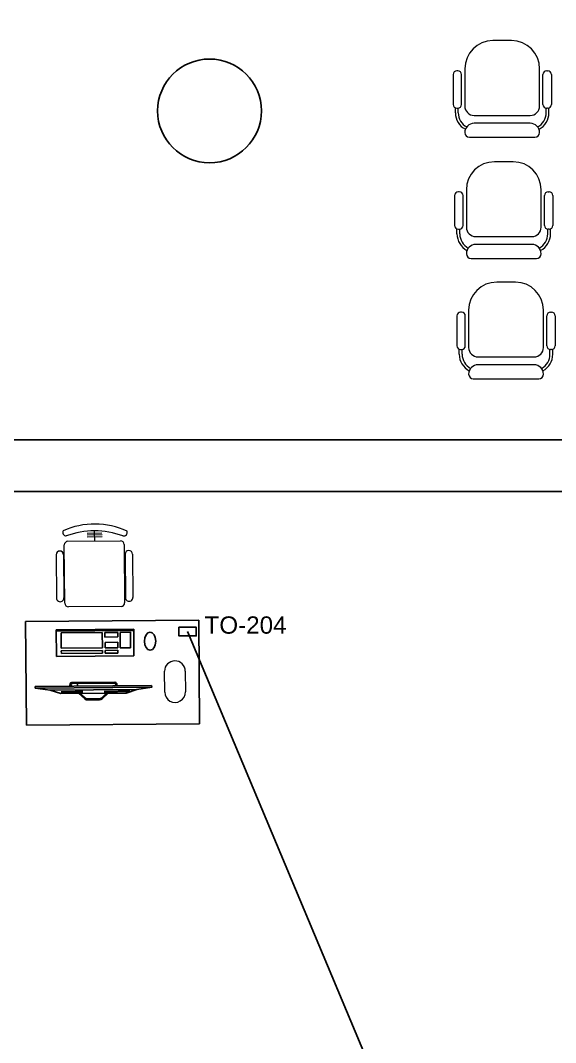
# Model space of a CAD drawing. Header units: millimetres. Extents: x -1911 to 4021, y -174 to 2851.
# Drawn here: x 2279 to 2588, y 1034 to 1625 of the extents above; entities that cross this region are included whole.
import ezdxf

# ---------------------------------------------------------------- set-up
doc = ezdxf.new("R2010")
doc.units = ezdxf.units.MM
doc.layers.add('ARREDI attrezzature - furniture', color=175, linetype='Continuous', lineweight=9)
doc.layers.add('COMPUTER aw DESK', color=175, linetype='Continuous')
doc.styles.get("Standard").update_dxf_attribs({"font": 'arial.ttf'})

# ---------------------------------------------------------------- blocks, each defined once
blk = doc.blocks.new('PostazionePC')
for p, q in [((3236.5, 2012.2), (2636.5, 2012.2)), ((2636.5, 2012.2), (2636.5, 1012.2)), ((3236.5, 1012.2), (3236.5, 2012.2)), ((3236.5, 1012.2), (2636.5, 1012.2))]:
    blk.add_line(p, q)
at = {"layer": 'ARREDI attrezzature - furniture', "color": 0}
for p, q in [((2930.7, 1932.2), (3050.7, 1932.2)), ((3050.7, 1812.2), (2930.7, 1812.2)), ((2252.4, 1632.8), (2502.3, 1632.8)), ((2174.9, 1260.5), (2174.9, 1563.9)), ((2196.1, 1585.2), (2532.8, 1585.2)), ((2252.4, 1589.6), (2502.3, 1589.6)), ((2554.1, 1563.9), (2554.1, 1260.5)), ((2128.1, 1371.8), (2128.1, 1457.4)), ((2137.8, 1372.4), (2137.8, 1457.4)), ((2149.3, 1372.4), (2149.3, 1457.4)), ((2174.9, 1415), (2118.2, 1415)), ((2532.8, 1239.3), (2196.1, 1239.3)), ((2252.4, 1234.7), (2502.3, 1234.7)), ((2252.4, 1191.5), (2502.3, 1191.5))]:
    blk.add_line(p, q, dxfattribs=at)
for centre, radius, start, end in [((2930.7, 1872.2), 60, 90, 270), ((3050.7, 1872.2), 60, 270, 90), ((2526.6, 1412.6), 449.8, 155.0156, 203.44692), ((2125.4, 1582.4), 21.2, 347.62575, 107.80474), ((2252.4, 1611.2), 21.6, 90, 270), ((2502.3, 1611.2), 21.6, 270, 90), ((2595.3, 1411), 479.2, 159.62367, 199.50859), ((2196.1, 1563.9), 21.2, 90, 180), ((2532.8, 1563.9), 21.2, 0, 90), ((2123.3, 1251.6), 20.3, 242.46732, 358.06456), ((2196.1, 1260.5), 21.2, 180, 270), ((2532.8, 1260.5), 21.2, 270, 0), ((2252.4, 1213.1), 21.6, 90, 270), ((2502.3, 1213.1), 21.6, 270, 90)]:
    blk.add_arc(centre, radius, start, end, dxfattribs=at)
at = {"layer": 'COMPUTER aw DESK'}
for p, q in [((3034.2, 1651.4), (3022.2, 1737.4)), ((2840.3, 1636), (2686, 1636)), ((2686, 1636), (2686, 1188.4)), ((2694.2, 1636), (2694.2, 1188.4)), ((2703.8, 1617.5), (2793, 1617.5)), ((2703.8, 1557.7), (2703.8, 1617.5)), ((2793, 1557.7), (2793, 1617.5)), ((2840.3, 1188.4), (2840.3, 1636)), ((3034.2, 1651.4), (3034.2, 1150.7)), ((3034.2, 1651.4), (3055.1, 1590.4)), ((3040.5, 1606.7), (3050.1, 1606.7)), ((3040.5, 1600.8), (3050.1, 1600.8)), ((3040.5, 1595), (3050.1, 1595)), ((2703.8, 1557.7), (2793, 1557.7)), ((2703.8, 1544.3), (2703.8, 1470)), ((2703.8, 1544.3), (2730.2, 1544.3)), ((2730.2, 1470), (2730.2, 1544.3)), ((2760.8, 1544.3), (2760.8, 1470)), ((2760.8, 1544.3), (2793, 1544.3)), ((2793, 1470), (2793, 1544.3)), ((2807, 1470), (2807, 1544.3)), ((2807, 1544.3), (2823.1, 1544.3)), ((2823.1, 1470), (2823.1, 1544.3)), ((3040.5, 1589.2), (3050.1, 1589.2)), ((3040.5, 1583.4), (3050.1, 1583.4)), ((3040.5, 1577.6), (3050.1, 1577.6)), ((3040.5, 1571.8), (3050.1, 1571.8)), ((3040.5, 1565.9), (3050.1, 1565.9)), ((3040.5, 1560.1), (3050.1, 1560.1)), ((3040.5, 1554.3), (3050.1, 1554.3)), ((3040.5, 1548.5), (3050.1, 1548.5)), ((3040.5, 1542.7), (3050.1, 1542.7)), ((3040.5, 1536.8), (3050.1, 1536.8)), ((3055.1, 1590.4), (3055.1, 1211.7)), ((2991.3, 1524.6), (2991.3, 1277.5)), ((2997.3, 1524.6), (2997.3, 1277.5)), ((3008, 1528.7), (3012.7, 1523.6)), ((3012.4, 1532.7), (3012.7, 1532.4)), ((3040.5, 1531), (3050.1, 1531)), ((3040.5, 1525.2), (3050.1, 1525.2)), ((3040.5, 1519.4), (3050.1, 1519.4)), ((3040.5, 1513.6), (3050.1, 1513.6)), ((3040.5, 1507.8), (3050.1, 1507.8)), ((3040.5, 1501.9), (3050.1, 1501.9)), ((3040.5, 1496.1), (3050.1, 1496.1)), ((3040.5, 1490.3), (3050.1, 1490.3)), ((3040.5, 1484.5), (3050.1, 1484.5)), ((3040.5, 1478.7), (3050.1, 1478.7)), ((3055.1, 1485.7), (3086.9, 1450.8)), ((3055.1, 1476.9), (3082.5, 1446.8)), ((2703.8, 1470), (2730.2, 1470)), ((2703.8, 1454.5), (2793, 1454.5)), ((2703.8, 1454.5), (2703.8, 1217.3)), ((2760.8, 1470), (2793, 1470)), ((2793, 1217.3), (2793, 1454.5)), ((2807, 1470), (2823.1, 1470)), ((2807, 1454.5), (2823.1, 1454.5)), ((2807, 1217.3), (2807, 1454.5)), ((2823.1, 1217.3), (2823.1, 1454.5)), ((3040.5, 1472.9), (3050.1, 1472.9)), ((3040.5, 1467), (3050.1, 1467)), ((3086.7, 1435.9), (3086.7, 1366.2)), ((3092.7, 1435.9), (3092.7, 1366.2)), ((2997.3, 1307.9), (3012.7, 1310.3)), ((3040.5, 1335.1), (3050.1, 1335.1)), ((3040.5, 1329.2), (3050.1, 1329.2)), ((3040.5, 1323.4), (3050.1, 1323.4)), ((3040.5, 1317.6), (3050.1, 1317.6)), ((3040.5, 1311.8), (3050.1, 1311.8)), ((3040.5, 1306), (3050.1, 1306)), ((3040.5, 1300.1), (3050.1, 1300.1)), ((3055.1, 1325.2), (3082.5, 1355.2)), ((3055.1, 1316.4), (3086.9, 1351.3)), ((3008, 1273.3), (3012.7, 1278.5)), ((3012.4, 1269.4), (3012.7, 1269.7)), ((3040.5, 1294.3), (3050.1, 1294.3)), ((3040.5, 1288.5), (3050.1, 1288.5)), ((3040.5, 1282.7), (3050.1, 1282.7)), ((3040.5, 1276.9), (3050.1, 1276.9)), ((3040.5, 1271.1), (3050.1, 1271.1)), ((3040.5, 1265.2), (3050.1, 1265.2)), ((3040.5, 1259.4), (3050.1, 1259.4)), ((3040.5, 1253.6), (3050.1, 1253.6)), ((3040.5, 1247.8), (3050.1, 1247.8)), ((3040.5, 1242), (3050.1, 1242)), ((2686, 1188.4), (2840.3, 1188.4)), ((2703.8, 1217.3), (2793, 1217.3)), ((2807, 1217.3), (2823.1, 1217.3)), ((3034.2, 1150.7), (3055.1, 1211.7)), ((3040.5, 1236.2), (3050.1, 1236.2)), ((3040.5, 1230.3), (3050.1, 1230.3)), ((3040.5, 1224.5), (3050.1, 1224.5)), ((3040.5, 1218.7), (3050.1, 1218.7)), ((3034.2, 1150.7), (3022.2, 1064.7))]:
    blk.add_line(p, q, dxfattribs=at)
blk.add_lwpolyline([(3012.7, 1737.4), (3012.7, 1064.7), (3022.2, 1064.7), (3022.2, 1737.4)], close=True, dxfattribs=at)
for centre, radius, start, end in [((3003.5, 1524.6), 12.1, 42.27965, 180), ((3003.5, 1524.6), 6.18, 42.27965, 180), ((3070.4, 1435.9), 16.3, 0, 42.27965), ((3070.4, 1435.9), 22.2, 0, 42.27965), ((3070.4, 1366.2), 16.3, 317.72035, 0), ((3070.4, 1366.2), 22.2, 317.72035, 0), ((3003.5, 1277.5), 12.1, 180, 317.72035), ((3003.5, 1277.5), 6.18, 180, 317.72035)]:
    blk.add_arc(centre, radius, start, end, dxfattribs=at)
at = {"layer": 'COMPUTER aw DESK', "extrusion": (0, 0, -1)}
blk.add_ellipse((2756, 1730.4), major_axis=(-52.2, 0), ratio=0.623418, dxfattribs=at)

msp = doc.modelspace()

# ---------------------------------------------------------------- linework, layer by layer
for p, q in [((2188.04, 1382.78), (2788.04, 1382.78)), ((2758.04, 1352.78), (2188.04, 1352.78))]:
    msp.add_line(p, q)
at = {"color": 1}
msp.add_line((2574.43, 796.56), (2375.31, 1271.93), dxfattribs=at)
at = {"color": 242, "true_color": 0xcd2027}
msp.add_lwpolyline([(2370.31, 1274.43), (2380.31, 1274.43), (2380.31, 1269.43), (2370.31, 1269.43)], close=True, dxfattribs=at)
at = {"color": 0}
msp.add_circle((2388.04, 1572.78), 30, dxfattribs=at)
at = {"color": 2}
for radius in [700.64, 695.64]:
    msp.add_arc((2858.04, 1352.78), radius, 2.45403, 177.54597, dxfattribs=at)
at = {"layer": 'ARREDI attrezzature - furniture'}
for p, q in [((2562.43, 1613.39), (2551.63, 1613.39)), ((2562.43, 1613.39), (2551.63, 1613.39)), ((2562.43, 1613.39), (2551.63, 1613.39)), ((2562.43, 1613.39), (2551.63, 1613.39)), ((2562.43, 1613.39), (2551.63, 1613.39)), ((2562.43, 1613.39), (2551.63, 1613.39)), ((2531.37, 1595.99), (2530.83, 1595.99)), ((2531.37, 1595.99), (2530.83, 1595.99)), ((2531.37, 1595.99), (2530.83, 1595.99)), ((2531.37, 1595.99), (2530.83, 1595.99)), ((2531.37, 1595.99), (2530.83, 1595.99)), ((2531.37, 1595.99), (2530.83, 1595.99)), ((2535.43, 1597.19), (2535.43, 1575.59)), ((2535.43, 1597.19), (2535.43, 1575.59)), ((2535.43, 1597.19), (2535.43, 1575.59)), ((2535.43, 1597.19), (2535.43, 1575.59)), ((2535.43, 1597.19), (2535.43, 1575.59)), ((2535.43, 1597.19), (2535.43, 1575.59)), ((2578.63, 1575.59), (2578.63, 1597.19)), ((2578.63, 1575.59), (2578.63, 1597.19)), ((2578.63, 1575.59), (2578.63, 1597.19)), ((2578.63, 1575.59), (2578.63, 1597.19)), ((2578.63, 1575.59), (2578.63, 1597.19)), ((2578.63, 1575.59), (2578.63, 1597.19)), ((2582.7, 1595.99), (2583.24, 1595.99)), ((2582.7, 1595.99), (2583.24, 1595.99)), ((2582.7, 1595.99), (2583.24, 1595.99)), ((2582.7, 1595.99), (2583.24, 1595.99)), ((2582.7, 1595.99), (2583.24, 1595.99)), ((2582.7, 1595.99), (2583.24, 1595.99)), ((2528.67, 1593.83), (2528.67, 1576.55)), ((2528.67, 1593.83), (2528.67, 1576.55)), ((2528.67, 1593.83), (2528.67, 1576.55)), ((2528.67, 1593.83), (2528.67, 1576.55)), ((2528.67, 1593.83), (2528.67, 1576.55)), ((2528.67, 1593.83), (2528.67, 1576.55)), ((2533.53, 1576.55), (2533.53, 1593.83)), ((2533.53, 1576.55), (2533.53, 1593.83)), ((2533.53, 1576.55), (2533.53, 1593.83)), ((2533.53, 1576.55), (2533.53, 1593.83)), ((2533.53, 1576.55), (2533.53, 1593.83)), ((2533.53, 1576.55), (2533.53, 1593.83)), ((2580.54, 1576.55), (2580.54, 1593.83)), ((2580.54, 1576.55), (2580.54, 1593.83)), ((2580.54, 1576.55), (2580.54, 1593.83)), ((2580.54, 1576.55), (2580.54, 1593.83)), ((2580.54, 1576.55), (2580.54, 1593.83)), ((2580.54, 1576.55), (2580.54, 1593.83)), ((2585.4, 1593.83), (2585.4, 1576.55)), ((2585.4, 1593.83), (2585.4, 1576.55)), ((2585.4, 1593.83), (2585.4, 1576.55)), ((2585.4, 1593.83), (2585.4, 1576.55)), ((2585.4, 1593.83), (2585.4, 1576.55)), ((2585.4, 1593.83), (2585.4, 1576.55)), ((2530.03, 1571.69), (2530.03, 1574.54)), ((2530.03, 1571.69), (2530.03, 1574.54)), ((2530.03, 1571.69), (2530.03, 1574.54)), ((2530.03, 1571.69), (2530.03, 1574.54)), ((2530.03, 1571.69), (2530.03, 1574.54)), ((2530.03, 1571.69), (2530.03, 1574.54)), ((2530.83, 1574.39), (2531.37, 1574.39)), ((2530.83, 1574.39), (2531.37, 1574.39)), ((2530.83, 1574.39), (2531.37, 1574.39)), ((2530.83, 1574.39), (2531.37, 1574.39)), ((2530.83, 1574.39), (2531.37, 1574.39)), ((2530.83, 1574.39), (2531.37, 1574.39)), ((2531.65, 1571.69), (2531.65, 1574.41)), ((2531.65, 1571.69), (2531.65, 1574.41)), ((2531.65, 1571.69), (2531.65, 1574.41)), ((2531.65, 1571.69), (2531.65, 1574.41)), ((2531.65, 1571.69), (2531.65, 1574.41)), ((2531.65, 1571.69), (2531.65, 1574.41)), ((2582.41, 1571.69), (2582.41, 1574.41)), ((2582.41, 1571.69), (2582.41, 1574.41)), ((2582.41, 1571.69), (2582.41, 1574.41)), ((2582.41, 1571.69), (2582.41, 1574.41)), ((2582.41, 1571.69), (2582.41, 1574.41)), ((2582.41, 1571.69), (2582.41, 1574.41)), ((2583.24, 1574.39), (2582.7, 1574.39)), ((2583.24, 1574.39), (2582.7, 1574.39)), ((2583.24, 1574.39), (2582.7, 1574.39)), ((2583.24, 1574.39), (2582.7, 1574.39)), ((2583.24, 1574.39), (2582.7, 1574.39)), ((2583.24, 1574.39), (2582.7, 1574.39)), ((2584.03, 1571.69), (2584.03, 1574.54)), ((2584.03, 1571.69), (2584.03, 1574.54)), ((2584.03, 1571.69), (2584.03, 1574.54)), ((2584.03, 1571.69), (2584.03, 1574.54)), ((2584.03, 1571.69), (2584.03, 1574.54)), ((2584.03, 1571.69), (2584.03, 1574.54)), ((2540.83, 1570.19), (2573.23, 1570.19)), ((2540.83, 1570.19), (2573.23, 1570.19)), ((2540.83, 1570.19), (2573.23, 1570.19)), ((2540.83, 1570.19), (2573.23, 1570.19)), ((2540.83, 1570.19), (2573.23, 1570.19)), ((2540.83, 1570.19), (2573.23, 1570.19)), ((2573.23, 1565.64), (2540.83, 1565.64)), ((2573.23, 1565.64), (2540.83, 1565.64)), ((2573.23, 1565.64), (2540.83, 1565.64)), ((2573.23, 1565.64), (2540.83, 1565.64)), ((2573.23, 1565.64), (2540.83, 1565.64)), ((2573.23, 1565.64), (2540.83, 1565.64)), ((2535.43, 1560.24), (2535.43, 1560.24)), ((2535.43, 1560.24), (2535.43, 1560.24)), ((2535.43, 1560.24), (2535.43, 1560.24)), ((2578.63, 1560.24), (2578.63, 1560.24)), ((2578.63, 1560.24), (2578.63, 1560.24)), ((2578.63, 1560.24), (2578.63, 1560.24)), ((2538.13, 1557.54), (2575.93, 1557.54)), ((2538.13, 1557.54), (2575.93, 1557.54)), ((2538.13, 1557.54), (2575.93, 1557.54)), ((2538.13, 1557.54), (2575.93, 1557.54)), ((2563.32, 1543.39), (2552.52, 1543.39)), ((2563.32, 1543.39), (2552.52, 1543.39)), ((2563.32, 1543.39), (2552.52, 1543.39)), ((2563.32, 1543.39), (2552.52, 1543.39)), ((2563.32, 1543.39), (2552.52, 1543.39)), ((2563.32, 1543.39), (2552.52, 1543.39)), ((2532.25, 1525.99), (2531.71, 1525.99)), ((2532.25, 1525.99), (2531.71, 1525.99)), ((2532.25, 1525.99), (2531.71, 1525.99)), ((2532.25, 1525.99), (2531.71, 1525.99)), ((2532.25, 1525.99), (2531.71, 1525.99)), ((2532.25, 1525.99), (2531.71, 1525.99)), ((2536.32, 1527.19), (2536.32, 1505.59)), ((2536.32, 1527.19), (2536.32, 1505.59)), ((2536.32, 1527.19), (2536.32, 1505.59)), ((2536.32, 1527.19), (2536.32, 1505.59)), ((2536.32, 1527.19), (2536.32, 1505.59)), ((2536.32, 1527.19), (2536.32, 1505.59)), ((2579.52, 1505.59), (2579.52, 1527.19)), ((2579.52, 1505.59), (2579.52, 1527.19)), ((2579.52, 1505.59), (2579.52, 1527.19)), ((2579.52, 1505.59), (2579.52, 1527.19)), ((2579.52, 1505.59), (2579.52, 1527.19)), ((2579.52, 1505.59), (2579.52, 1527.19)), ((2583.58, 1525.99), (2584.12, 1525.99)), ((2583.58, 1525.99), (2584.12, 1525.99)), ((2583.58, 1525.99), (2584.12, 1525.99)), ((2583.58, 1525.99), (2584.12, 1525.99)), ((2583.58, 1525.99), (2584.12, 1525.99)), ((2583.58, 1525.99), (2584.12, 1525.99)), ((2529.55, 1523.83), (2529.55, 1506.55)), ((2529.55, 1523.83), (2529.55, 1506.55)), ((2529.55, 1523.83), (2529.55, 1506.55)), ((2529.55, 1523.83), (2529.55, 1506.55)), ((2529.55, 1523.83), (2529.55, 1506.55)), ((2529.55, 1523.83), (2529.55, 1506.55)), ((2534.41, 1506.55), (2534.41, 1523.83)), ((2534.41, 1506.55), (2534.41, 1523.83)), ((2534.41, 1506.55), (2534.41, 1523.83)), ((2534.41, 1506.55), (2534.41, 1523.83)), ((2534.41, 1506.55), (2534.41, 1523.83)), ((2534.41, 1506.55), (2534.41, 1523.83)), ((2581.42, 1506.55), (2581.42, 1523.83)), ((2581.42, 1506.55), (2581.42, 1523.83)), ((2581.42, 1506.55), (2581.42, 1523.83)), ((2581.42, 1506.55), (2581.42, 1523.83)), ((2581.42, 1506.55), (2581.42, 1523.83)), ((2581.42, 1506.55), (2581.42, 1523.83)), ((2586.28, 1523.83), (2586.28, 1506.55)), ((2586.28, 1523.83), (2586.28, 1506.55)), ((2586.28, 1523.83), (2586.28, 1506.55)), ((2586.28, 1523.83), (2586.28, 1506.55)), ((2586.28, 1523.83), (2586.28, 1506.55)), ((2586.28, 1523.83), (2586.28, 1506.55)), ((2530.92, 1501.69), (2530.92, 1504.54)), ((2530.92, 1501.69), (2530.92, 1504.54)), ((2530.92, 1501.69), (2530.92, 1504.54)), ((2530.92, 1501.69), (2530.92, 1504.54)), ((2530.92, 1501.69), (2530.92, 1504.54)), ((2530.92, 1501.69), (2530.92, 1504.54)), ((2531.71, 1504.39), (2532.25, 1504.39)), ((2531.71, 1504.39), (2532.25, 1504.39)), ((2531.71, 1504.39), (2532.25, 1504.39)), ((2531.71, 1504.39), (2532.25, 1504.39)), ((2531.71, 1504.39), (2532.25, 1504.39)), ((2531.71, 1504.39), (2532.25, 1504.39)), ((2532.54, 1501.69), (2532.54, 1504.41)), ((2532.54, 1501.69), (2532.54, 1504.41)), ((2532.54, 1501.69), (2532.54, 1504.41)), ((2532.54, 1501.69), (2532.54, 1504.41)), ((2532.54, 1501.69), (2532.54, 1504.41)), ((2532.54, 1501.69), (2532.54, 1504.41)), ((2583.3, 1501.69), (2583.3, 1504.41)), ((2583.3, 1501.69), (2583.3, 1504.41)), ((2583.3, 1501.69), (2583.3, 1504.41)), ((2583.3, 1501.69), (2583.3, 1504.41)), ((2583.3, 1501.69), (2583.3, 1504.41)), ((2583.3, 1501.69), (2583.3, 1504.41)), ((2584.12, 1504.39), (2583.58, 1504.39)), ((2584.12, 1504.39), (2583.58, 1504.39)), ((2584.12, 1504.39), (2583.58, 1504.39)), ((2584.12, 1504.39), (2583.58, 1504.39)), ((2584.12, 1504.39), (2583.58, 1504.39)), ((2584.12, 1504.39), (2583.58, 1504.39)), ((2584.92, 1501.69), (2584.92, 1504.54)), ((2584.92, 1501.69), (2584.92, 1504.54)), ((2584.92, 1501.69), (2584.92, 1504.54)), ((2584.92, 1501.69), (2584.92, 1504.54)), ((2584.92, 1501.69), (2584.92, 1504.54)), ((2584.92, 1501.69), (2584.92, 1504.54)), ((2541.72, 1500.19), (2574.12, 1500.19)), ((2541.72, 1500.19), (2574.12, 1500.19)), ((2541.72, 1500.19), (2574.12, 1500.19)), ((2541.72, 1500.19), (2574.12, 1500.19)), ((2541.72, 1500.19), (2574.12, 1500.19)), ((2541.72, 1500.19), (2574.12, 1500.19)), ((2574.12, 1495.64), (2541.72, 1495.64)), ((2574.12, 1495.64), (2541.72, 1495.64)), ((2574.12, 1495.64), (2541.72, 1495.64)), ((2574.12, 1495.64), (2541.72, 1495.64)), ((2574.12, 1495.64), (2541.72, 1495.64)), ((2574.12, 1495.64), (2541.72, 1495.64)), ((2536.32, 1490.24), (2536.32, 1490.24)), ((2536.32, 1490.24), (2536.32, 1490.24)), ((2536.32, 1490.24), (2536.32, 1490.24)), ((2579.52, 1490.24), (2579.52, 1490.24)), ((2579.52, 1490.24), (2579.52, 1490.24)), ((2579.52, 1490.24), (2579.52, 1490.24)), ((2539.02, 1487.54), (2576.82, 1487.54)), ((2539.02, 1487.54), (2576.82, 1487.54)), ((2539.02, 1487.54), (2576.82, 1487.54)), ((2539.02, 1487.54), (2576.82, 1487.54)), ((2564.64, 1473.84), (2553.84, 1473.84)), ((2564.64, 1473.84), (2553.84, 1473.84)), ((2564.64, 1473.84), (2553.84, 1473.84)), ((2564.64, 1473.84), (2553.84, 1473.84)), ((2564.64, 1473.84), (2553.84, 1473.84)), ((2564.64, 1473.84), (2553.84, 1473.84)), ((2530.87, 1454.28), (2530.87, 1437)), ((2530.87, 1454.28), (2530.87, 1437)), ((2530.87, 1454.28), (2530.87, 1437)), ((2530.87, 1454.28), (2530.87, 1437)), ((2530.87, 1454.28), (2530.87, 1437)), ((2530.87, 1454.28), (2530.87, 1437)), ((2533.57, 1456.44), (2533.03, 1456.44)), ((2533.57, 1456.44), (2533.03, 1456.44)), ((2533.57, 1456.44), (2533.03, 1456.44)), ((2533.57, 1456.44), (2533.03, 1456.44)), ((2533.57, 1456.44), (2533.03, 1456.44)), ((2533.57, 1456.44), (2533.03, 1456.44)), ((2535.73, 1437), (2535.73, 1454.28)), ((2535.73, 1437), (2535.73, 1454.28)), ((2535.73, 1437), (2535.73, 1454.28)), ((2535.73, 1437), (2535.73, 1454.28)), ((2535.73, 1437), (2535.73, 1454.28)), ((2535.73, 1437), (2535.73, 1454.28)), ((2537.64, 1457.64), (2537.64, 1436.04)), ((2537.64, 1457.64), (2537.64, 1436.04)), ((2537.64, 1457.64), (2537.64, 1436.04)), ((2537.64, 1457.64), (2537.64, 1436.04)), ((2537.64, 1457.64), (2537.64, 1436.04)), ((2537.64, 1457.64), (2537.64, 1436.04)), ((2580.84, 1436.04), (2580.84, 1457.64)), ((2580.84, 1436.04), (2580.84, 1457.64)), ((2580.84, 1436.04), (2580.84, 1457.64)), ((2580.84, 1436.04), (2580.84, 1457.64)), ((2580.84, 1436.04), (2580.84, 1457.64)), ((2580.84, 1436.04), (2580.84, 1457.64)), ((2582.75, 1437), (2582.75, 1454.28)), ((2582.75, 1437), (2582.75, 1454.28)), ((2582.75, 1437), (2582.75, 1454.28)), ((2582.75, 1437), (2582.75, 1454.28)), ((2582.75, 1437), (2582.75, 1454.28)), ((2582.75, 1437), (2582.75, 1454.28)), ((2584.91, 1456.44), (2585.45, 1456.44)), ((2584.91, 1456.44), (2585.45, 1456.44)), ((2584.91, 1456.44), (2585.45, 1456.44)), ((2584.91, 1456.44), (2585.45, 1456.44)), ((2584.91, 1456.44), (2585.45, 1456.44)), ((2584.91, 1456.44), (2585.45, 1456.44)), ((2587.61, 1454.28), (2587.61, 1437)), ((2587.61, 1454.28), (2587.61, 1437)), ((2587.61, 1454.28), (2587.61, 1437)), ((2587.61, 1454.28), (2587.61, 1437)), ((2587.61, 1454.28), (2587.61, 1437)), ((2587.61, 1454.28), (2587.61, 1437)), ((2532.24, 1432.14), (2532.24, 1434.99)), ((2532.24, 1432.14), (2532.24, 1434.99)), ((2532.24, 1432.14), (2532.24, 1434.99)), ((2532.24, 1432.14), (2532.24, 1434.99)), ((2532.24, 1432.14), (2532.24, 1434.99)), ((2532.24, 1432.14), (2532.24, 1434.99)), ((2533.03, 1434.84), (2533.57, 1434.84)), ((2533.03, 1434.84), (2533.57, 1434.84)), ((2533.03, 1434.84), (2533.57, 1434.84)), ((2533.03, 1434.84), (2533.57, 1434.84)), ((2533.03, 1434.84), (2533.57, 1434.84)), ((2533.03, 1434.84), (2533.57, 1434.84)), ((2533.86, 1432.14), (2533.86, 1434.85)), ((2533.86, 1432.14), (2533.86, 1434.85)), ((2533.86, 1432.14), (2533.86, 1434.85)), ((2533.86, 1432.14), (2533.86, 1434.85)), ((2533.86, 1432.14), (2533.86, 1434.85)), ((2533.86, 1432.14), (2533.86, 1434.85)), ((2543.04, 1430.64), (2575.44, 1430.64)), ((2543.04, 1430.64), (2575.44, 1430.64)), ((2543.04, 1430.64), (2575.44, 1430.64)), ((2543.04, 1430.64), (2575.44, 1430.64)), ((2543.04, 1430.64), (2575.44, 1430.64)), ((2543.04, 1430.64), (2575.44, 1430.64)), ((2584.62, 1432.14), (2584.62, 1434.85)), ((2584.62, 1432.14), (2584.62, 1434.85)), ((2584.62, 1432.14), (2584.62, 1434.85)), ((2584.62, 1432.14), (2584.62, 1434.85)), ((2584.62, 1432.14), (2584.62, 1434.85)), ((2584.62, 1432.14), (2584.62, 1434.85)), ((2585.45, 1434.84), (2584.91, 1434.84)), ((2585.45, 1434.84), (2584.91, 1434.84)), ((2585.45, 1434.84), (2584.91, 1434.84)), ((2585.45, 1434.84), (2584.91, 1434.84)), ((2585.45, 1434.84), (2584.91, 1434.84)), ((2585.45, 1434.84), (2584.91, 1434.84)), ((2586.24, 1432.14), (2586.24, 1434.99)), ((2586.24, 1432.14), (2586.24, 1434.99)), ((2586.24, 1432.14), (2586.24, 1434.99)), ((2586.24, 1432.14), (2586.24, 1434.99)), ((2586.24, 1432.14), (2586.24, 1434.99)), ((2586.24, 1432.14), (2586.24, 1434.99)), ((2575.44, 1426.08), (2543.04, 1426.08)), ((2575.44, 1426.08), (2543.04, 1426.08)), ((2575.44, 1426.08), (2543.04, 1426.08)), ((2575.44, 1426.08), (2543.04, 1426.08)), ((2575.44, 1426.08), (2543.04, 1426.08)), ((2575.44, 1426.08), (2543.04, 1426.08)), ((2537.64, 1420.68), (2537.64, 1420.68)), ((2537.64, 1420.68), (2537.64, 1420.68)), ((2537.64, 1420.68), (2537.64, 1420.68)), ((2540.34, 1417.98), (2578.14, 1417.98)), ((2540.34, 1417.98), (2578.14, 1417.98)), ((2540.34, 1417.98), (2578.14, 1417.98)), ((2540.34, 1417.98), (2578.14, 1417.98)), ((2580.84, 1420.68), (2580.84, 1420.68)), ((2580.84, 1420.68), (2580.84, 1420.68)), ((2580.84, 1420.68), (2580.84, 1420.68))]:
    msp.add_line(p, q, dxfattribs=at)
for centre, radius, start, end in [((2551.63, 1597.19), 16.2, 90, 180), ((2551.63, 1597.19), 16.2, 90, 180), ((2551.63, 1597.19), 16.2, 90, 180), ((2551.63, 1597.19), 16.2, 90, 180), ((2551.63, 1597.19), 16.2, 90, 180), ((2551.63, 1597.19), 16.2, 90, 180), ((2562.43, 1597.19), 16.2, 0, 90), ((2562.43, 1597.19), 16.2, 0, 90), ((2562.43, 1597.19), 16.2, 0, 90), ((2562.43, 1597.19), 16.2, 0, 90), ((2562.43, 1597.19), 16.2, 0, 90), ((2562.43, 1597.19), 16.2, 0, 90), ((2530.83, 1593.83), 2.16, 90, 180), ((2530.83, 1593.83), 2.16, 90, 180), ((2530.83, 1593.83), 2.16, 90, 180), ((2530.83, 1593.83), 2.16, 90, 180), ((2530.83, 1593.83), 2.16, 90, 180), ((2530.83, 1593.83), 2.16, 90, 180), ((2531.37, 1593.83), 2.16, 0, 90), ((2531.37, 1593.83), 2.16, 0, 90), ((2531.37, 1593.83), 2.16, 0, 90), ((2531.37, 1593.83), 2.16, 0, 90), ((2531.37, 1593.83), 2.16, 0, 90), ((2531.37, 1593.83), 2.16, 0, 90), ((2582.7, 1593.83), 2.16, 90, 180), ((2582.7, 1593.83), 2.16, 90, 180), ((2582.7, 1593.83), 2.16, 90, 180), ((2582.7, 1593.83), 2.16, 90, 180), ((2582.7, 1593.83), 2.16, 90, 180), ((2582.7, 1593.83), 2.16, 90, 180), ((2583.24, 1593.83), 2.16, 0, 90), ((2583.24, 1593.83), 2.16, 0, 90), ((2583.24, 1593.83), 2.16, 0, 90), ((2583.24, 1593.83), 2.16, 0, 90), ((2583.24, 1593.83), 2.16, 0, 90), ((2583.24, 1593.83), 2.16, 0, 90), ((2530.83, 1576.55), 2.16, 180, 270), ((2530.83, 1576.55), 2.16, 180, 270), ((2530.83, 1576.55), 2.16, 180, 270), ((2530.83, 1576.55), 2.16, 180, 270), ((2530.83, 1576.55), 2.16, 180, 270), ((2530.83, 1576.55), 2.16, 180, 270), ((2540.83, 1571.69), 10.8, 180, 242.11939), ((2540.83, 1571.69), 10.8, 180, 242.11939), ((2540.83, 1571.69), 10.8, 180, 242.11939), ((2540.83, 1571.69), 10.8, 180, 242.11939), ((2540.83, 1571.69), 10.8, 180, 242.11939), ((2540.83, 1571.69), 10.8, 180, 242.11939), ((2531.37, 1576.55), 2.16, 270, 0), ((2531.37, 1576.55), 2.16, 270, 0), ((2531.37, 1576.55), 2.16, 270, 0), ((2531.37, 1576.55), 2.16, 270, 0), ((2531.37, 1576.55), 2.16, 270, 0), ((2531.37, 1576.55), 2.16, 270, 0), ((2540.83, 1571.69), 9.18, 180, 242.38051), ((2540.83, 1571.69), 9.18, 180, 242.38051), ((2540.83, 1571.69), 9.18, 180, 242.38051), ((2540.83, 1571.69), 9.18, 180, 242.38051), ((2540.83, 1571.69), 9.18, 180, 242.38051), ((2540.83, 1571.69), 9.18, 180, 242.38051), ((2540.83, 1575.59), 5.4, 180, 270), ((2540.83, 1575.59), 5.4, 180, 270), ((2540.83, 1575.59), 5.4, 180, 270), ((2540.83, 1575.59), 5.4, 180, 270), ((2540.83, 1575.59), 5.4, 180, 270), ((2540.83, 1575.59), 5.4, 180, 270), ((2573.23, 1575.59), 5.4, 270, 360), ((2573.23, 1575.59), 5.4, 270, 360), ((2573.23, 1575.59), 5.4, 270, 360), ((2573.23, 1575.59), 5.4, 270, 360), ((2573.23, 1575.59), 5.4, 270, 360), ((2573.23, 1575.59), 5.4, 270, 360), ((2573.23, 1571.69), 9.18, 297.61949, 0), ((2573.23, 1571.69), 9.18, 297.61949, 0), ((2573.23, 1571.69), 9.18, 297.61949, 0), ((2573.23, 1571.69), 9.18, 297.61949, 0), ((2573.23, 1571.69), 9.18, 297.61949, 0), ((2573.23, 1571.69), 9.18, 297.61949, 0), ((2573.23, 1571.69), 10.8, 297.88061, 0), ((2573.23, 1571.69), 10.8, 297.88061, 0), ((2573.23, 1571.69), 10.8, 297.88061, 0), ((2573.23, 1571.69), 10.8, 297.88061, 0), ((2573.23, 1571.69), 10.8, 297.88061, 0), ((2573.23, 1571.69), 10.8, 297.88061, 0), ((2582.7, 1576.55), 2.16, 180, 270), ((2582.7, 1576.55), 2.16, 180, 270), ((2582.7, 1576.55), 2.16, 180, 270), ((2582.7, 1576.55), 2.16, 180, 270), ((2582.7, 1576.55), 2.16, 180, 270), ((2582.7, 1576.55), 2.16, 180, 270), ((2583.24, 1576.55), 2.16, 270, 0), ((2583.24, 1576.55), 2.16, 270, 0), ((2583.24, 1576.55), 2.16, 270, 0), ((2583.24, 1576.55), 2.16, 270, 0), ((2583.24, 1576.55), 2.16, 270, 0), ((2583.24, 1576.55), 2.16, 270, 0), ((2540.83, 1560.24), 5.4, 90, 180), ((2540.83, 1560.24), 5.4, 90, 180), ((2540.83, 1560.24), 5.4, 90, 180), ((2540.83, 1560.24), 5.4, 90, 180), ((2540.83, 1560.24), 5.4, 90, 180), ((2540.83, 1560.24), 5.4, 90, 180), ((2573.23, 1560.24), 5.4, 0, 90), ((2573.23, 1560.24), 5.4, 0, 90), ((2573.23, 1560.24), 5.4, 0, 90), ((2573.23, 1560.24), 5.4, 0, 90), ((2573.23, 1560.24), 5.4, 0, 90), ((2573.23, 1560.24), 5.4, 0, 90), ((2538.13, 1560.24), 2.7, 180, 270), ((2538.13, 1560.24), 2.7, 180, 270), ((2538.13, 1560.24), 2.7, 180, 270), ((2575.93, 1560.24), 2.7, 270, 360), ((2575.93, 1560.24), 2.7, 270, 360), ((2575.93, 1560.24), 2.7, 270, 360), ((2575.93, 1560.24), 2.7, 270, 360), ((2552.52, 1527.19), 16.2, 90, 180), ((2552.52, 1527.19), 16.2, 90, 180), ((2552.52, 1527.19), 16.2, 90, 180), ((2552.52, 1527.19), 16.2, 90, 180), ((2552.52, 1527.19), 16.2, 90, 180), ((2552.52, 1527.19), 16.2, 90, 180), ((2563.32, 1527.19), 16.2, 0, 90), ((2563.32, 1527.19), 16.2, 0, 90), ((2563.32, 1527.19), 16.2, 0, 90), ((2563.32, 1527.19), 16.2, 0, 90), ((2563.32, 1527.19), 16.2, 0, 90), ((2563.32, 1527.19), 16.2, 0, 90), ((2531.71, 1523.83), 2.16, 90, 180), ((2531.71, 1523.83), 2.16, 90, 180), ((2531.71, 1523.83), 2.16, 90, 180), ((2531.71, 1523.83), 2.16, 90, 180), ((2531.71, 1523.83), 2.16, 90, 180), ((2531.71, 1523.83), 2.16, 90, 180), ((2532.25, 1523.83), 2.16, 0, 90), ((2532.25, 1523.83), 2.16, 0, 90), ((2532.25, 1523.83), 2.16, 0, 90), ((2532.25, 1523.83), 2.16, 0, 90), ((2532.25, 1523.83), 2.16, 0, 90), ((2532.25, 1523.83), 2.16, 0, 90), ((2583.58, 1523.83), 2.16, 90, 180), ((2583.58, 1523.83), 2.16, 90, 180), ((2583.58, 1523.83), 2.16, 90, 180), ((2583.58, 1523.83), 2.16, 90, 180), ((2583.58, 1523.83), 2.16, 90, 180), ((2583.58, 1523.83), 2.16, 90, 180), ((2584.12, 1523.83), 2.16, 0, 90), ((2584.12, 1523.83), 2.16, 0, 90), ((2584.12, 1523.83), 2.16, 0, 90), ((2584.12, 1523.83), 2.16, 0, 90), ((2584.12, 1523.83), 2.16, 0, 90), ((2584.12, 1523.83), 2.16, 0, 90), ((2531.71, 1506.55), 2.16, 180, 270), ((2531.71, 1506.55), 2.16, 180, 270), ((2531.71, 1506.55), 2.16, 180, 270), ((2531.71, 1506.55), 2.16, 180, 270), ((2531.71, 1506.55), 2.16, 180, 270), ((2531.71, 1506.55), 2.16, 180, 270), ((2532.25, 1506.55), 2.16, 270, 0), ((2532.25, 1506.55), 2.16, 270, 0), ((2532.25, 1506.55), 2.16, 270, 0), ((2532.25, 1506.55), 2.16, 270, 0), ((2532.25, 1506.55), 2.16, 270, 0), ((2532.25, 1506.55), 2.16, 270, 0), ((2583.58, 1506.55), 2.16, 180, 270), ((2583.58, 1506.55), 2.16, 180, 270), ((2583.58, 1506.55), 2.16, 180, 270), ((2583.58, 1506.55), 2.16, 180, 270), ((2583.58, 1506.55), 2.16, 180, 270), ((2583.58, 1506.55), 2.16, 180, 270), ((2584.12, 1506.55), 2.16, 270, 0), ((2584.12, 1506.55), 2.16, 270, 0), ((2584.12, 1506.55), 2.16, 270, 0), ((2584.12, 1506.55), 2.16, 270, 0), ((2584.12, 1506.55), 2.16, 270, 0), ((2584.12, 1506.55), 2.16, 270, 0), ((2541.72, 1501.69), 10.8, 180, 242.11939), ((2541.72, 1501.69), 10.8, 180, 242.11939), ((2541.72, 1501.69), 10.8, 180, 242.11939), ((2541.72, 1501.69), 10.8, 180, 242.11939), ((2541.72, 1501.69), 10.8, 180, 242.11939), ((2541.72, 1501.69), 10.8, 180, 242.11939), ((2541.72, 1501.69), 9.18, 180, 242.38051), ((2541.72, 1501.69), 9.18, 180, 242.38051), ((2541.72, 1501.69), 9.18, 180, 242.38051), ((2541.72, 1501.69), 9.18, 180, 242.38051), ((2541.72, 1501.69), 9.18, 180, 242.38051), ((2541.72, 1501.69), 9.18, 180, 242.38051), ((2541.72, 1505.59), 5.4, 180, 270), ((2541.72, 1505.59), 5.4, 180, 270), ((2541.72, 1505.59), 5.4, 180, 270), ((2541.72, 1505.59), 5.4, 180, 270), ((2541.72, 1505.59), 5.4, 180, 270), ((2541.72, 1505.59), 5.4, 180, 270), ((2574.12, 1505.59), 5.4, 270, 360), ((2574.12, 1505.59), 5.4, 270, 360), ((2574.12, 1505.59), 5.4, 270, 360), ((2574.12, 1505.59), 5.4, 270, 360), ((2574.12, 1505.59), 5.4, 270, 360), ((2574.12, 1505.59), 5.4, 270, 360), ((2574.12, 1501.69), 9.18, 297.61949, 0), ((2574.12, 1501.69), 9.18, 297.61949, 0), ((2574.12, 1501.69), 9.18, 297.61949, 0), ((2574.12, 1501.69), 9.18, 297.61949, 0), ((2574.12, 1501.69), 9.18, 297.61949, 0), ((2574.12, 1501.69), 9.18, 297.61949, 0), ((2574.12, 1501.69), 10.8, 297.88061, 0), ((2574.12, 1501.69), 10.8, 297.88061, 0), ((2574.12, 1501.69), 10.8, 297.88061, 0), ((2574.12, 1501.69), 10.8, 297.88061, 0), ((2574.12, 1501.69), 10.8, 297.88061, 0), ((2574.12, 1501.69), 10.8, 297.88061, 0), ((2541.72, 1490.24), 5.4, 90, 180), ((2541.72, 1490.24), 5.4, 90, 180), ((2541.72, 1490.24), 5.4, 90, 180), ((2541.72, 1490.24), 5.4, 90, 180), ((2541.72, 1490.24), 5.4, 90, 180), ((2541.72, 1490.24), 5.4, 90, 180), ((2574.12, 1490.24), 5.4, 0, 90), ((2574.12, 1490.24), 5.4, 0, 90), ((2574.12, 1490.24), 5.4, 0, 90), ((2574.12, 1490.24), 5.4, 0, 90), ((2574.12, 1490.24), 5.4, 0, 90), ((2574.12, 1490.24), 5.4, 0, 90), ((2539.02, 1490.24), 2.7, 180, 270), ((2539.02, 1490.24), 2.7, 180, 270), ((2539.02, 1490.24), 2.7, 180, 270), ((2576.82, 1490.24), 2.7, 270, 360), ((2576.82, 1490.24), 2.7, 270, 360), ((2576.82, 1490.24), 2.7, 270, 360), ((2576.82, 1490.24), 2.7, 270, 360), ((2553.84, 1457.64), 16.2, 90, 180), ((2553.84, 1457.64), 16.2, 90, 180), ((2553.84, 1457.64), 16.2, 90, 180), ((2553.84, 1457.64), 16.2, 90, 180), ((2553.84, 1457.64), 16.2, 90, 180), ((2553.84, 1457.64), 16.2, 90, 180), ((2564.64, 1457.64), 16.2, 0, 90), ((2564.64, 1457.64), 16.2, 0, 90), ((2564.64, 1457.64), 16.2, 0, 90), ((2564.64, 1457.64), 16.2, 0, 90), ((2564.64, 1457.64), 16.2, 0, 90), ((2564.64, 1457.64), 16.2, 0, 90), ((2533.03, 1454.28), 2.16, 90, 180), ((2533.03, 1454.28), 2.16, 90, 180), ((2533.03, 1454.28), 2.16, 90, 180), ((2533.03, 1454.28), 2.16, 90, 180), ((2533.03, 1454.28), 2.16, 90, 180), ((2533.03, 1454.28), 2.16, 90, 180), ((2533.57, 1454.28), 2.16, 0, 90), ((2533.57, 1454.28), 2.16, 0, 90), ((2533.57, 1454.28), 2.16, 0, 90), ((2533.57, 1454.28), 2.16, 0, 90), ((2533.57, 1454.28), 2.16, 0, 90), ((2533.57, 1454.28), 2.16, 0, 90), ((2584.91, 1454.28), 2.16, 90, 180), ((2584.91, 1454.28), 2.16, 90, 180), ((2584.91, 1454.28), 2.16, 90, 180), ((2584.91, 1454.28), 2.16, 90, 180), ((2584.91, 1454.28), 2.16, 90, 180), ((2584.91, 1454.28), 2.16, 90, 180), ((2585.45, 1454.28), 2.16, 0, 90), ((2585.45, 1454.28), 2.16, 0, 90), ((2585.45, 1454.28), 2.16, 0, 90), ((2585.45, 1454.28), 2.16, 0, 90), ((2585.45, 1454.28), 2.16, 0, 90), ((2585.45, 1454.28), 2.16, 0, 90), ((2533.03, 1437), 2.16, 180, 270), ((2533.03, 1437), 2.16, 180, 270), ((2533.03, 1437), 2.16, 180, 270), ((2533.03, 1437), 2.16, 180, 270), ((2533.03, 1437), 2.16, 180, 270), ((2533.03, 1437), 2.16, 180, 270), ((2533.57, 1437), 2.16, 270, 0), ((2533.57, 1437), 2.16, 270, 0), ((2533.57, 1437), 2.16, 270, 0), ((2533.57, 1437), 2.16, 270, 0), ((2533.57, 1437), 2.16, 270, 0), ((2533.57, 1437), 2.16, 270, 0), ((2543.04, 1436.04), 5.4, 180, 270), ((2543.04, 1436.04), 5.4, 180, 270), ((2543.04, 1436.04), 5.4, 180, 270), ((2543.04, 1436.04), 5.4, 180, 270), ((2543.04, 1436.04), 5.4, 180, 270), ((2543.04, 1436.04), 5.4, 180, 270), ((2575.44, 1436.04), 5.4, 270, 360), ((2575.44, 1436.04), 5.4, 270, 360), ((2575.44, 1436.04), 5.4, 270, 360), ((2575.44, 1436.04), 5.4, 270, 360), ((2575.44, 1436.04), 5.4, 270, 360), ((2575.44, 1436.04), 5.4, 270, 360), ((2584.91, 1437), 2.16, 180, 270), ((2584.91, 1437), 2.16, 180, 270), ((2584.91, 1437), 2.16, 180, 270), ((2584.91, 1437), 2.16, 180, 270), ((2584.91, 1437), 2.16, 180, 270), ((2584.91, 1437), 2.16, 180, 270), ((2585.45, 1437), 2.16, 270, 0), ((2585.45, 1437), 2.16, 270, 0), ((2585.45, 1437), 2.16, 270, 0), ((2585.45, 1437), 2.16, 270, 0), ((2585.45, 1437), 2.16, 270, 0), ((2585.45, 1437), 2.16, 270, 0), ((2543.04, 1432.14), 10.8, 180, 242.11939), ((2543.04, 1432.14), 10.8, 180, 242.11939), ((2543.04, 1432.14), 10.8, 180, 242.11939), ((2543.04, 1432.14), 10.8, 180, 242.11939), ((2543.04, 1432.14), 10.8, 180, 242.11939), ((2543.04, 1432.14), 10.8, 180, 242.11939), ((2543.04, 1432.14), 9.18, 180, 242.38051), ((2543.04, 1432.14), 9.18, 180, 242.38051), ((2543.04, 1432.14), 9.18, 180, 242.38051), ((2543.04, 1432.14), 9.18, 180, 242.38051), ((2543.04, 1432.14), 9.18, 180, 242.38051), ((2543.04, 1432.14), 9.18, 180, 242.38051), ((2575.44, 1432.14), 9.18, 297.61949, 0), ((2575.44, 1432.14), 9.18, 297.61949, 0), ((2575.44, 1432.14), 9.18, 297.61949, 0), ((2575.44, 1432.14), 9.18, 297.61949, 0), ((2575.44, 1432.14), 9.18, 297.61949, 0), ((2575.44, 1432.14), 9.18, 297.61949, 0), ((2575.44, 1432.14), 10.8, 297.88061, 0), ((2575.44, 1432.14), 10.8, 297.88061, 0), ((2575.44, 1432.14), 10.8, 297.88061, 0), ((2575.44, 1432.14), 10.8, 297.88061, 0), ((2575.44, 1432.14), 10.8, 297.88061, 0), ((2575.44, 1432.14), 10.8, 297.88061, 0), ((2543.04, 1420.68), 5.4, 90, 180), ((2543.04, 1420.68), 5.4, 90, 180), ((2543.04, 1420.68), 5.4, 90, 180), ((2543.04, 1420.68), 5.4, 90, 180), ((2543.04, 1420.68), 5.4, 90, 180), ((2543.04, 1420.68), 5.4, 90, 180), ((2575.44, 1420.68), 5.4, 0, 90), ((2575.44, 1420.68), 5.4, 0, 90), ((2575.44, 1420.68), 5.4, 0, 90), ((2575.44, 1420.68), 5.4, 0, 90), ((2575.44, 1420.68), 5.4, 0, 90), ((2575.44, 1420.68), 5.4, 0, 90), ((2540.34, 1420.68), 2.7, 180, 270), ((2540.34, 1420.68), 2.7, 180, 270), ((2540.34, 1420.68), 2.7, 180, 270), ((2578.14, 1420.68), 2.7, 270, 360), ((2578.14, 1420.68), 2.7, 270, 360), ((2578.14, 1420.68), 2.7, 270, 360), ((2578.14, 1420.68), 2.7, 270, 360)]:
    msp.add_arc(centre, radius, start, end, dxfattribs=at)

# ---------------------------------------------------------------- block references
at = {"xscale": 0.1, "yscale": 0.1, "zscale": 0.1, "rotation": 270.4437207830931}
msp.add_blockref('PostazionePC', (2178.54, 1540.59), dxfattribs=at)
msp.add_blockref('PostazionePC', (2178.54, 1540.59), dxfattribs=at)

# ---------------------------------------------------------------- texts
at = {"color": 242, "true_color": 0xcd2027, "insert": (2385.14, 1280.67), "char_height": 10, "attachment_point": 1}
msp.add_mtext_dynamic_manual_height_columns('TO-204', width=50.3931, gutter_width=12.5, heights=[2.87], dxfattribs=at)

doc.saveas('drawing.dxf')
